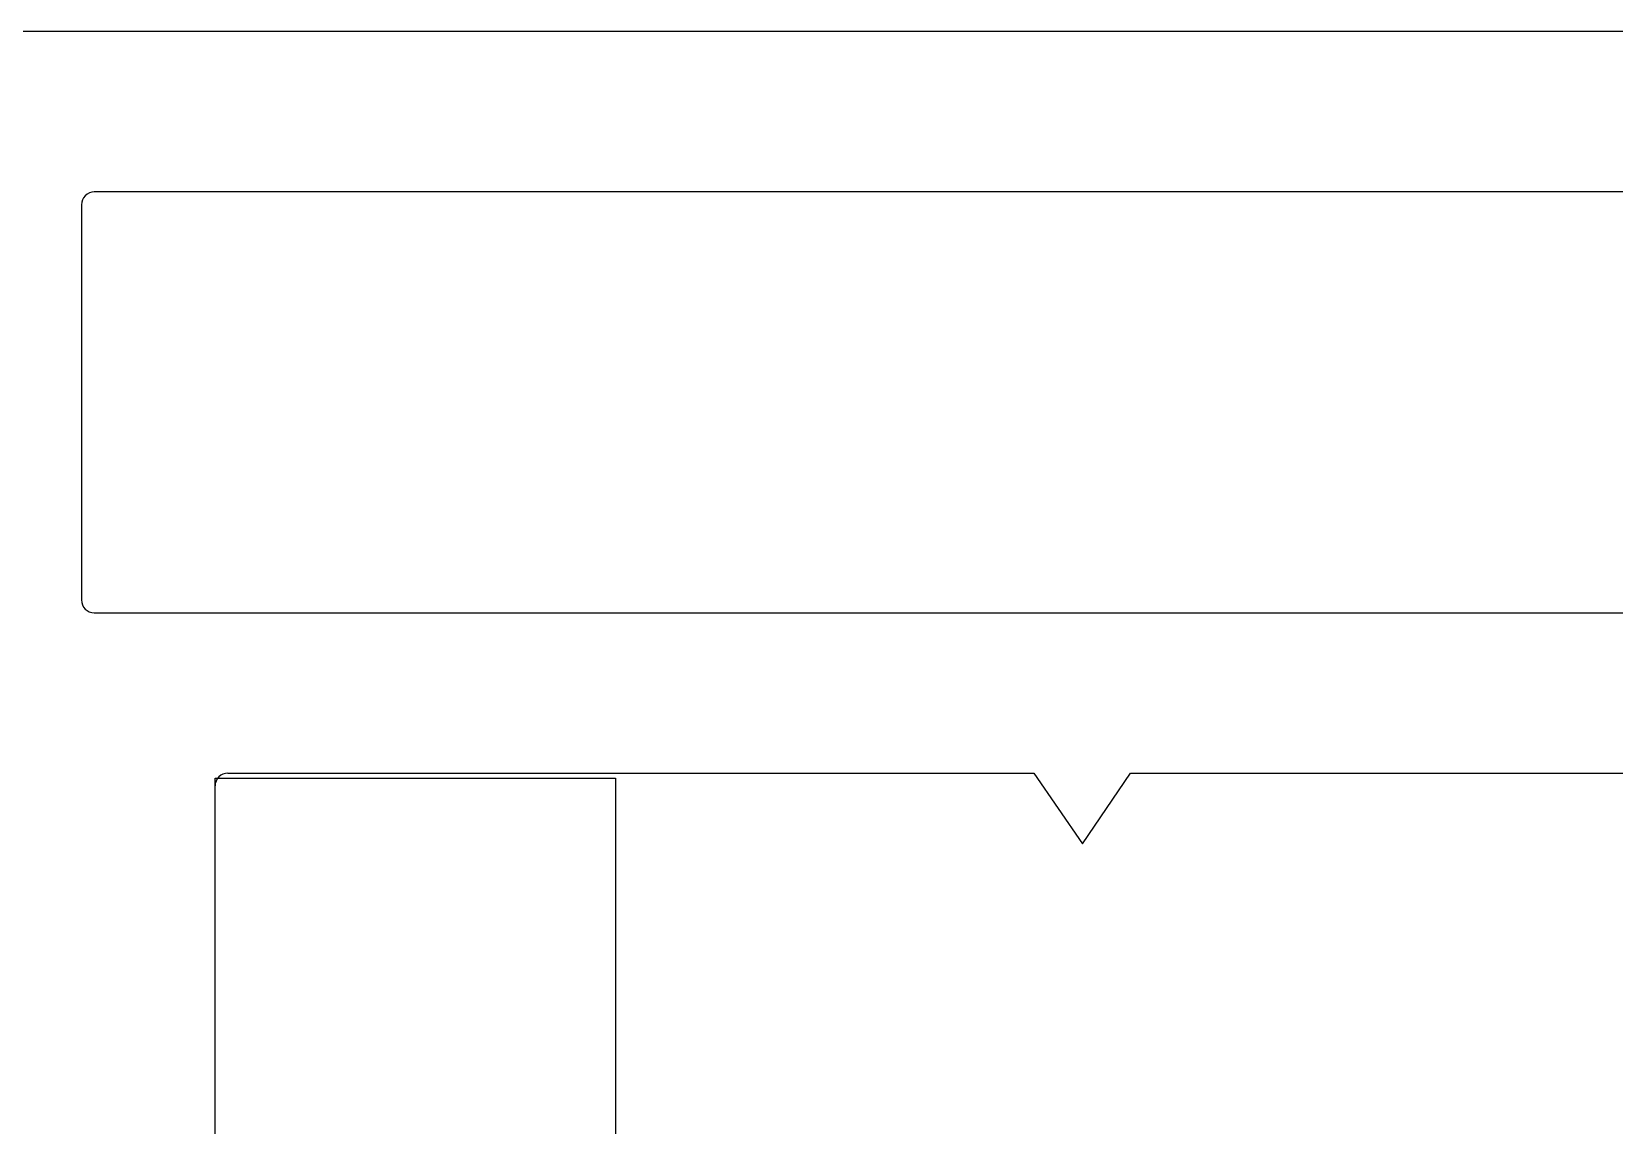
# Model space of a CAD drawing. Extents: x -82 to 113, y -82 to 93.
# Drawn here: x 4.737 to 5.97, y 70.812 to 71.665 of the extents above; entities that cross this region are included whole.
import ezdxf

# ---------------------------------------------------------------- set-up
doc = ezdxf.new("R2010")
doc.units = 0
doc.header["$MEASUREMENT"] = 0
doc.linetypes.add('HIDDEN', pattern=[0.375, 0.25, -0.125])
doc.layers.get('0').update_dxf_attribs({"linetype": 'CONTINUOUS'})
for name, color, linetype in [('Ballons', 7, 'CONTINUOUS'), ('DIM', 7, 'CONTINUOUS'), ('VENT', 5, 'CONTINUOUS')]:
    doc.layers.add(name, color=color, linetype=linetype)

# ---------------------------------------------------------------- blocks, each defined once
blk = doc.blocks.new('spacer 1')
at = {"layer": 'DIM', "linetype": 'HIDDEN'}
for p, q in [((1.4776, 30.6689), (1.4776, 30.9809)), ((1.8526, 30.6689), (1.8526, 30.9809))]:
    blk.add_line(p, q, dxfattribs=at)
at = {"layer": 'DIM'}
blk.add_lwpolyline([(0.9151, 30.9809), (2.4151, 30.9809), (2.4151, 30.6689), (0.9151, 30.6689)], close=True, dxfattribs=at)
blk = doc.blocks.new('3203-1_Sash_Component')
for p, q in [((-0.063, 3.054), (-0.063, 0.01)), ((0.39, 0.325), (0.39, 2.18)), ((0.062, 2.055), (0.062, 0.325)), ((0.515, 1.1326), (0.515, 1.7173)), ((0.5702, 1.095), (0.515, 1.1326)), ((0.515, 1.0573), (0.5702, 1.095)), ((0.515, 0.4291), (0.515, 1.0573)), ((1.2428, 0.4191), (0.525, 0.4191)), ((0.072, 0.315), (0.38, 0.315))]:
    blk.add_line(p, q)
for centre, start, end in [((0.525, 0.4291), 180, 270), ((0.072, 0.325), 180, 270), ((0.38, 0.325), 270, 360)]:
    blk.add_arc(centre, 0.01, start, end)
blk = doc.blocks.new('3203_Sash_Assembly')
blk.add_blockref('3203-1_Sash_Component', (0, 0))

msp = doc.modelspace()

# ---------------------------------------------------------------- block references
at = {"layer": 'Ballons', "rotation": 90}
msp.add_blockref('spacer 1', (35.8605, 68.6678), dxfattribs=at)
at = {"layer": 'VENT', "rotation": 270}
msp.add_blockref('3203_Sash_Assembly', (4.4604, 71.6017), dxfattribs=at)

doc.saveas('drawing.dxf')
